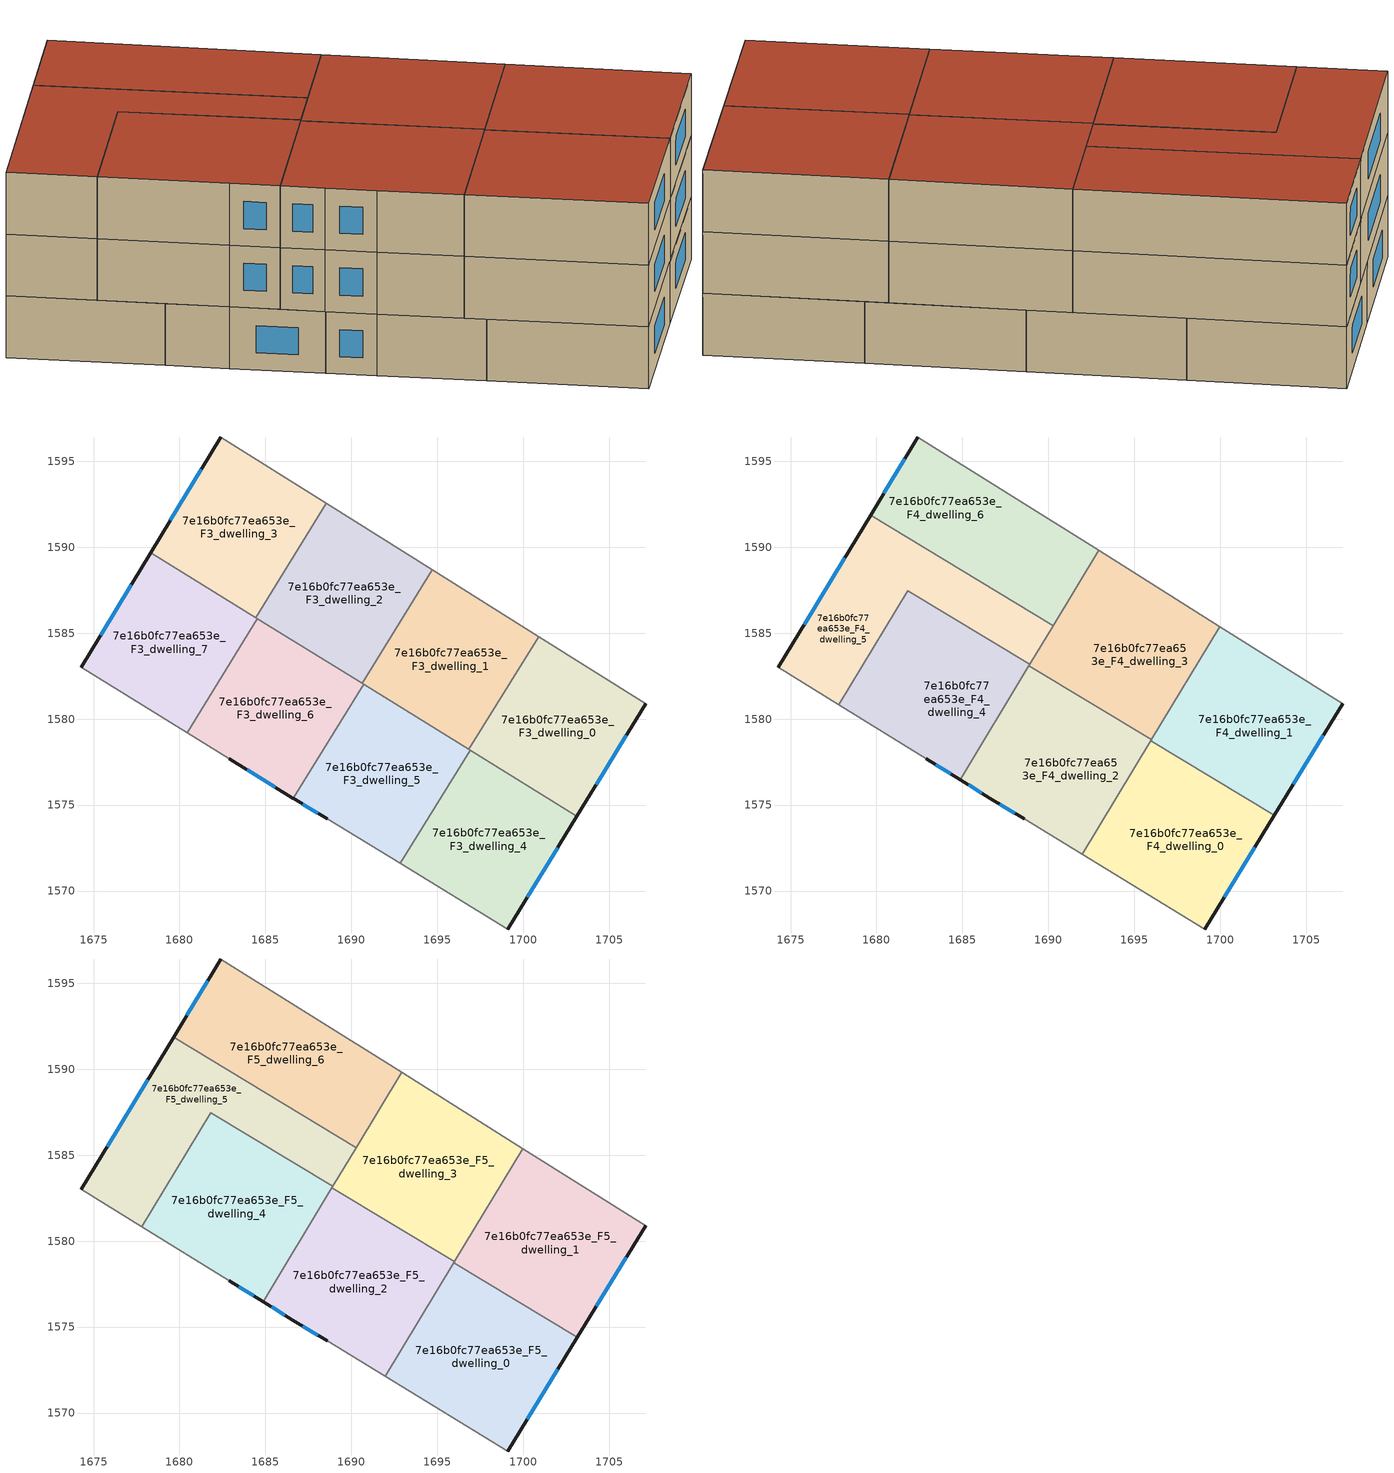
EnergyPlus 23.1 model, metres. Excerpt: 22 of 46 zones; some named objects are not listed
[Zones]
7e16b0fc77ea653e_F3_dwelling_0
 floor to 7e16b0fc77ea653e_F2_dwelling_0 (EU_floor_Construction): 1707.12,1580.9 1703.12,1574.36 1696.84,1578.24 1700.9,1584.8 z9
 wall outside (EU_wall_Construction): 1703.12,1574.36 1707.12,1580.9 z9:12
 wall to 7e16b0fc77ea653e_F3_dwelling_1 (EU_wall_Construction): 1700.9,1584.8 1696.84,1578.24 z9:12
 wall adiabatic (EU_wall_Construction): 1707.12,1580.9 1700.9,1584.8 z9:12
 wall to 7e16b0fc77ea653e_F3_dwelling_4 (EU_wall_Construction): 1696.91,1578.2 1703.12,1574.36 z9:12
 wall to 7e16b0fc77ea653e_F3_dwelling_5 (EU_wall_Construction): 1696.84,1578.24 1696.91,1578.2 z9:12
 window (EU_Window_Construction): 1704.24,1576.19 1706,1579.07 z9.84:11.16
7e16b0fc77ea653e_F3_dwelling_1
 floor to 7e16b0fc77ea653e_F2_dwelling_1 (EU_floor_Construction): 1700.9,1584.8 1696.84,1578.24 1690.62,1582.09 1694.71,1588.69 z9
 wall to 7e16b0fc77ea653e_F3_dwelling_2 (EU_wall_Construction): 1694.71,1588.69 1690.62,1582.09 z9:12
 wall adiabatic (EU_wall_Construction): 1700.9,1584.8 1694.71,1588.69 z9:12
 wall to 7e16b0fc77ea653e_F3_dwelling_5 (EU_wall_Construction): 1690.71,1582.03 1696.84,1578.24 z9:12
 wall to 7e16b0fc77ea653e_F3_dwelling_6 (EU_wall_Construction): 1690.62,1582.09 1690.71,1582.03 z9:12
 ceiling adiabatic (EU_roof_Construction): 1695.99,1578.77 1696,1578.8 1693.72,1580.18 z12
7e16b0fc77ea653e_F3_dwelling_2
 floor to 7e16b0fc77ea653e_F2_dwelling_2 (EU_floor_Construction): 1694.71,1588.69 1690.62,1582.09 1684.44,1585.91 1688.55,1592.56 z9
 wall to 7e16b0fc77ea653e_F3_dwelling_3 (EU_wall_Construction): 1688.55,1592.56 1684.44,1585.91 z9:12
 wall adiabatic (EU_wall_Construction): 1694.71,1588.69 1688.55,1592.56 z9:12
 wall to 7e16b0fc77ea653e_F3_dwelling_6 (EU_wall_Construction): 1684.54,1585.85 1690.62,1582.09 z9:12
 wall to 7e16b0fc77ea653e_F3_dwelling_7 (EU_wall_Construction): 1684.44,1585.91 1684.54,1585.85 z9:12
7e16b0fc77ea653e_F3_dwelling_3
 floor to 7e16b0fc77ea653e_F2_dwelling_3 (EU_floor_Construction): 1688.55,1592.56 1684.44,1585.91 1678.33,1589.68 1682.41,1596.42 z9
 wall outside (EU_wall_Construction): 1682.41,1596.42 1678.33,1589.68 z9:12
 wall adiabatic (EU_wall_Construction): 1688.55,1592.56 1682.41,1596.42 z9:12
 wall to 7e16b0fc77ea653e_F3_dwelling_7 (EU_wall_Construction): 1678.33,1589.68 1684.44,1585.91 z9:12
 window (EU_Window_Construction): 1681.27,1594.53 1679.48,1591.57 z9.84:11.16
7e16b0fc77ea653e_F3_dwelling_4
 floor to 7e16b0fc77ea653e_F2_dwelling_4 (EU_floor_Construction): 1703.12,1574.36 1699.11,1567.79 1692.84,1571.62 1696.91,1578.2 z9
 wall outside (EU_wall_Construction): 1699.11,1567.79 1703.12,1574.36 z9:12
 wall to 7e16b0fc77ea653e_F3_dwelling_5 (EU_wall_Construction): 1696.91,1578.2 1692.84,1571.62 z9:12
 wall adiabatic (EU_wall_Construction): 1692.84,1571.62 1699.11,1567.79 z9:12
 window (EU_Window_Construction): 1700.23,1569.63 1702,1572.52 z9.84:11.16
 ceiling adiabatic (EU_roof_Construction): 1699.11,1567.79 1703.12,1574.36 1699.5,1576.6 1696.89,1578.18 1692.84,1571.62 z12
7e16b0fc77ea653e_F3_dwelling_5
 floor to 7e16b0fc77ea653e_F2_dwelling_5 (EU_floor_Construction): 1696.91,1578.2 1692.84,1571.62 1688.6,1574.2 1686.61,1575.4 1690.71,1582.03 z9
 wall outside (EU_wall_Construction): 1686.61,1575.4 1688.6,1574.2 z9:12
 wall to 7e16b0fc77ea653e_F3_dwelling_6 (EU_wall_Construction): 1690.71,1582.03 1686.61,1575.4 z9:12
 wall adiabatic (EU_wall_Construction): 1688.6,1574.2 1692.84,1571.62 z9:12
 window (EU_Window_Construction): 1687.17,1575.06 1688.04,1574.53 z9.84:11.16
7e16b0fc77ea653e_F3_dwelling_6
 floor to 7e16b0fc77ea653e_F2_dwelling_6 (EU_floor_Construction): 1690.71,1582.03 1686.6,1575.4 1682.9,1577.7 1680.44,1579.22 1684.54,1585.85 z9
 wall outside (EU_wall_Construction): 1682.9,1577.7 1686.6,1575.4 z9:12
 wall adiabatic (EU_wall_Construction): 1680.44,1579.22 1682.9,1577.7 z9:12
 wall to 7e16b0fc77ea653e_F3_dwelling_7 (EU_wall_Construction): 1684.54,1585.85 1680.44,1579.22 z9:12
 window (EU_Window_Construction): 1683.94,1577.06 1685.57,1576.04 z9.84:11.16
7e16b0fc77ea653e_F3_dwelling_7
 floor to 7e16b0fc77ea653e_F2_dwelling_7 (EU_floor_Construction): 1684.54,1585.85 1680.44,1579.22 1674.3,1583.01 1678.33,1589.68 z9
 wall outside (EU_wall_Construction): 1678.33,1589.68 1674.3,1583.01 z9:12
 wall adiabatic (EU_wall_Construction): 1674.3,1583.01 1680.44,1579.22 z9:12
 window (EU_Window_Construction): 1677.2,1587.81 1675.43,1584.88 z9.84:11.16
7e16b0fc77ea653e_F4_dwelling_0
 floor to 7e16b0fc77ea653e_F3_dwelling_0 (EU_floor_Construction): 1703.15,1574.4 1703.12,1574.36 1699.51,1576.59 z12
 floor to 7e16b0fc77ea653e_F3_dwelling_5 (EU_floor_Construction): 1696.89,1578.18 1692.84,1571.62 1691.98,1572.14 1695.97,1578.74 z12
 floor adiabatic (EU_floor_Construction): 1703.12,1574.36 1699.11,1567.79 1692.84,1571.62 1696.89,1578.18 1699.51,1576.59 z12
 wall outside (EU_wall_Construction): 1699.11,1567.79 1703.15,1574.4 z12:15
 wall adiabatic (EU_wall_Construction): 1691.98,1572.14 1699.11,1567.79 z12:15
 wall to 7e16b0fc77ea653e_F4_dwelling_1 (EU_wall_Construction): 1703.15,1574.4 1695.96,1578.74 z12:15
 wall to 7e16b0fc77ea653e_F4_dwelling_2 (EU_wall_Construction): 1695.96,1578.74 1691.98,1572.14 z12:15
 window (EU_Window_Construction): 1700.24,1569.64 1702.02,1572.55 z12.84:14.16
7e16b0fc77ea653e_F4_dwelling_1
 floor to 7e16b0fc77ea653e_F3_dwelling_0 (EU_floor_Construction): 1707.12,1580.9 1703.15,1574.4 1699.51,1576.59 1696.84,1578.24 1700.9,1584.8 z12
 floor to 7e16b0fc77ea653e_F3_dwelling_5 (EU_floor_Construction): 1696.91,1578.2 1696.89,1578.18 1695.97,1578.74 1695.99,1578.77 z12
 floor to 7e16b0fc77ea653e_F3_dwelling_4 (EU_floor_Construction): 1699.5,1576.6 1696.89,1578.18 1696.91,1578.2 z12
 floor to 7e16b0fc77ea653e_F3_dwelling_1 (EU_floor_Construction): 1700.9,1584.8 1696.84,1578.24 1695.99,1578.77 1699.98,1585.38 z12
 wall outside (EU_wall_Construction): 1703.15,1574.4 1707.12,1580.9 z12:15
 wall adiabatic (EU_wall_Construction): 1707.12,1580.9 1699.98,1585.38 z12:15
 wall to 7e16b0fc77ea653e_F4_dwelling_3 (EU_wall_Construction): 1699.98,1585.38 1696,1578.8 z12:15
 wall to 7e16b0fc77ea653e_F4_dwelling_2 (EU_wall_Construction): 1696,1578.8 1695.97,1578.74 z12:15
 window (EU_Window_Construction): 1704.26,1576.22 1706.01,1579.08 z12.84:14.16
7e16b0fc77ea653e_F4_dwelling_2
 floor to 7e16b0fc77ea653e_F3_dwelling_5 (EU_floor_Construction): 1693.68,1580.2 1695.99,1578.77 1691.98,1572.14 1688.6,1574.2 1686.61,1575.4 1690.69,1582 z12
 floor to 7e16b0fc77ea653e_F3_dwelling_6 (EU_floor_Construction): 1690.69,1582 1686.6,1575.4 1684.87,1576.48 1688.87,1583.1 z12
 floor adiabatic (EU_floor_Construction): 1696,1578.8 1695.99,1578.77 1693.72,1580.18 z12
 wall outside (EU_wall_Construction): 1684.87,1576.48 1686.6,1575.4 1688.6,1574.2 z12:15
 wall to 7e16b0fc77ea653e_F4_dwelling_3 (EU_wall_Construction): 1696,1578.8 1688.87,1583.1 z12:15
 wall adiabatic (EU_wall_Construction): 1688.6,1574.2 1691.98,1572.14 z12:15
 wall to 7e16b0fc77ea653e_F4_dwelling_4 (EU_wall_Construction): 1688.87,1583.1 1684.87,1576.48 z12:15
 window (EU_Window_Construction): 1687.16,1575.06 1688.04,1574.53 / 1685.36,1576.17 1686.12,1575.7 z12.84:14.16
7e16b0fc77ea653e_F4_dwelling_3
 floor to 7e16b0fc77ea653e_F3_dwelling_1 (EU_floor_Construction): 1699.98,1585.38 1696,1578.8 1693.72,1580.18 1690.62,1582.09 1694.71,1588.69 z12
 floor to 7e16b0fc77ea653e_F3_dwelling_2 (EU_floor_Construction): 1694.71,1588.69 1690.62,1582.09 1688.9,1583.15 1692.92,1589.81 z12
 floor to 7e16b0fc77ea653e_F3_dwelling_5 (EU_floor_Construction): 1693.68,1580.2 1690.69,1582 1690.71,1582.03 z12
 floor to 7e16b0fc77ea653e_F3_dwelling_6 (EU_floor_Construction): 1690.71,1582.03 1690.69,1582 1688.87,1583.1 1688.9,1583.15 z12
 wall adiabatic (EU_wall_Construction): 1699.98,1585.38 1692.92,1589.81 z12:15
 wall to 7e16b0fc77ea653e_F4_dwelling_6 (EU_wall_Construction): 1692.92,1589.81 1690.29,1585.45 z12:15
 wall to 7e16b0fc77ea653e_F4_dwelling_5 (EU_wall_Construction): 1690.29,1585.45 1688.93,1583.2 z12:15
 wall to 7e16b0fc77ea653e_F4_dwelling_4 (EU_wall_Construction): 1688.93,1583.2 1688.87,1583.1 z12:15
7e16b0fc77ea653e_F4_dwelling_4
 floor to 7e16b0fc77ea653e_F3_dwelling_6 (EU_floor_Construction): 1688.9,1583.15 1684.87,1576.48 1682.9,1577.7 1680.44,1579.22 1684.54,1585.85 1684.91,1585.62 z12
 floor to 7e16b0fc77ea653e_F3_dwelling_2 (EU_floor_Construction): 1688.93,1583.2 1688.9,1583.15 1684.93,1585.61 z12
 floor to 7e16b0fc77ea653e_F3_dwelling_7 (EU_floor_Construction): 1684.54,1585.85 1680.44,1579.22 1677.82,1580.84 1681.83,1587.48 z12
 wall outside (EU_wall_Construction): 1682.9,1577.7 1684.87,1576.48 z12:15
 wall adiabatic (EU_wall_Construction): 1677.82,1580.83 1682.9,1577.7 z12:15
 wall to 7e16b0fc77ea653e_F4_dwelling_5 (EU_wall_Construction): 1688.93,1583.2 1681.83,1587.48 1677.82,1580.83 z12:15
 window (EU_Window_Construction): 1683.45,1577.36 1684.32,1576.82 z12.84:14.16
7e16b0fc77ea653e_F4_dwelling_5
 floor outside (EU_floor_Construction): 1684.54,1585.85 1678.33,1589.68 1684.93,1585.61 z12
 floor to 7e16b0fc77ea653e_F3_dwelling_3 (EU_floor_Construction): 1685.82,1588.14 1684.44,1585.91 1678.33,1589.68 1679.65,1591.87 z12
 floor to 7e16b0fc77ea653e_F3_dwelling_7 (EU_floor_Construction): 1681.83,1587.48 1677.82,1580.84 1674.3,1583.01 1678.33,1589.68 1684.54,1585.85 z12
 floor to 7e16b0fc77ea653e_F3_dwelling_2 (EU_floor_Construction): 1690.29,1585.45 1688.93,1583.2 1684.93,1585.61 1684.44,1585.91 1685.82,1588.14 z12
 wall outside (EU_wall_Construction): 1679.65,1591.87 1674.3,1583.01 z12:15
 wall adiabatic (EU_wall_Construction): 1674.3,1583.01 1677.82,1580.83 z12:15
 wall to 7e16b0fc77ea653e_F4_dwelling_6 (EU_wall_Construction): 1690.29,1585.45 1679.65,1591.87 z12:15
 window (EU_Window_Construction): 1678.15,1589.38 1675.8,1585.49 z12.84:14.16
7e16b0fc77ea653e_F4_dwelling_6
 floor to 7e16b0fc77ea653e_F3_dwelling_2 (EU_floor_Construction): 1692.92,1589.81 1690.29,1585.45 1685.82,1588.14 1688.55,1592.56 z12
 floor to 7e16b0fc77ea653e_F3_dwelling_3 (EU_floor_Construction): 1688.55,1592.56 1685.82,1588.14 1679.65,1591.87 1682.41,1596.42 z12
 wall outside (EU_wall_Construction): 1682.41,1596.42 1679.65,1591.87 z12:15
 wall adiabatic (EU_wall_Construction): 1692.92,1589.81 1682.41,1596.42 z12:15
 window (EU_Window_Construction): 1681.63,1595.14 1680.43,1593.14 z12.84:14.16
7e16b0fc77ea653e_F5_dwelling_0
 floor to 7e16b0fc77ea653e_F4_dwelling_0 (EU_floor_Construction): 1703.15,1574.4 1699.11,1567.79 1691.98,1572.14 1695.96,1578.74 z15
 wall outside (EU_wall_Construction): 1699.11,1567.79 1703.15,1574.4 z15:18
 wall adiabatic (EU_wall_Construction): 1691.98,1572.14 1699.11,1567.79 z15:18
 wall to 7e16b0fc77ea653e_F5_dwelling_1 (EU_wall_Construction): 1703.15,1574.4 1695.96,1578.74 z15:18
 wall to 7e16b0fc77ea653e_F5_dwelling_2 (EU_wall_Construction): 1695.96,1578.74 1691.98,1572.14 z15:18
 window (EU_Window_Construction): 1700.24,1569.64 1702.02,1572.55 z15.84:17.16
 roof outside (EU_roof_Construction): 1699.11,1567.79 1703.15,1574.4 1695.96,1578.74 1691.98,1572.14 z18
7e16b0fc77ea653e_F5_dwelling_1
 floor to 7e16b0fc77ea653e_F4_dwelling_1 (EU_floor_Construction): 1707.12,1580.9 1703.15,1574.4 1695.96,1578.74 1699.98,1585.38 z15
 wall outside (EU_wall_Construction): 1703.15,1574.4 1707.12,1580.9 z15:18
 wall adiabatic (EU_wall_Construction): 1707.12,1580.9 1699.98,1585.38 z15:18
 wall to 7e16b0fc77ea653e_F5_dwelling_3 (EU_wall_Construction): 1699.98,1585.38 1696,1578.8 z15:18
 wall to 7e16b0fc77ea653e_F5_dwelling_2 (EU_wall_Construction): 1696,1578.8 1695.97,1578.74 z15:18
 window (EU_Window_Construction): 1704.26,1576.22 1706.01,1579.08 z15.84:17.16
 roof outside (EU_roof_Construction): 1703.15,1574.4 1707.12,1580.9 1699.98,1585.38 1695.96,1578.74 z18
7e16b0fc77ea653e_F5_dwelling_2
 floor to 7e16b0fc77ea653e_F4_dwelling_2 (EU_floor_Construction): 1696,1578.8 1691.98,1572.14 1688.6,1574.2 1686.6,1575.4 1684.87,1576.48 1688.87,1583.1 z15
 wall outside (EU_wall_Construction): 1684.87,1576.48 1686.6,1575.4 1688.6,1574.2 z15:18
 wall to 7e16b0fc77ea653e_F5_dwelling_3 (EU_wall_Construction): 1696,1578.8 1688.87,1583.1 z15:18
 wall adiabatic (EU_wall_Construction): 1688.6,1574.2 1691.98,1572.14 z15:18
 wall to 7e16b0fc77ea653e_F5_dwelling_4 (EU_wall_Construction): 1688.87,1583.1 1684.87,1576.48 z15:18
 window (EU_Window_Construction): 1687.16,1575.06 1688.04,1574.53 / 1685.36,1576.17 1686.12,1575.7 z15.84:17.16
 roof outside (EU_roof_Construction): 1691.98,1572.14 1696,1578.8 1688.87,1583.1 1684.87,1576.48 1686.6,1575.4 1688.6,1574.2 z18
7e16b0fc77ea653e_F5_dwelling_3
 floor to 7e16b0fc77ea653e_F4_dwelling_3 (EU_floor_Construction): 1699.98,1585.38 1696,1578.8 1688.87,1583.1 1692.92,1589.81 z15
 wall adiabatic (EU_wall_Construction): 1699.98,1585.38 1692.92,1589.81 z15:18
 wall to 7e16b0fc77ea653e_F5_dwelling_6 (EU_wall_Construction): 1692.92,1589.81 1690.29,1585.45 z15:18
 wall to 7e16b0fc77ea653e_F5_dwelling_5 (EU_wall_Construction): 1690.29,1585.45 1688.93,1583.2 z15:18
 wall to 7e16b0fc77ea653e_F5_dwelling_4 (EU_wall_Construction): 1688.93,1583.2 1688.87,1583.1 z15:18
 roof outside (EU_roof_Construction): 1696,1578.8 1699.98,1585.38 1692.92,1589.81 1688.87,1583.1 z18
7e16b0fc77ea653e_F5_dwelling_4
 floor to 7e16b0fc77ea653e_F4_dwelling_4 (EU_floor_Construction): 1688.93,1583.2 1684.87,1576.48 1682.9,1577.7 1677.82,1580.83 1681.83,1587.48 z15
 wall outside (EU_wall_Construction): 1682.9,1577.7 1684.87,1576.48 z15:18
 wall adiabatic (EU_wall_Construction): 1677.82,1580.83 1682.9,1577.7 z15:18
 wall to 7e16b0fc77ea653e_F5_dwelling_5 (EU_wall_Construction): 1688.93,1583.2 1681.83,1587.48 1677.82,1580.83 z15:18
 window (EU_Window_Construction): 1683.45,1577.36 1684.32,1576.82 z15.84:17.16
 roof outside (EU_roof_Construction): 1684.87,1576.48 1688.93,1583.2 1681.83,1587.48 1677.82,1580.83 1682.9,1577.7 z18
7e16b0fc77ea653e_F5_dwelling_5
 floor to 7e16b0fc77ea653e_F4_dwelling_5 (EU_floor_Construction): 1690.29,1585.45 1688.93,1583.2 1681.83,1587.48 1677.82,1580.83 1674.3,1583.01 1679.65,1591.87 z15
 wall outside (EU_wall_Construction): 1679.65,1591.87 1674.3,1583.01 z15:18
 wall adiabatic (EU_wall_Construction): 1674.3,1583.01 1677.82,1580.83 z15:18
 wall to 7e16b0fc77ea653e_F5_dwelling_6 (EU_wall_Construction): 1690.29,1585.45 1679.65,1591.87 z15:18
 window (EU_Window_Construction): 1678.15,1589.38 1675.8,1585.49 z15.84:17.16
 roof outside (EU_roof_Construction): 1688.93,1583.2 1690.29,1585.45 1679.65,1591.87 1674.3,1583.01 1677.82,1580.83 1681.83,1587.48 z18
7e16b0fc77ea653e_F5_dwelling_6
 floor to 7e16b0fc77ea653e_F4_dwelling_6 (EU_floor_Construction): 1692.92,1589.81 1690.29,1585.45 1679.65,1591.87 1682.41,1596.42 z15
 wall outside (EU_wall_Construction): 1682.41,1596.42 1679.65,1591.87 z15:18
 wall adiabatic (EU_wall_Construction): 1692.92,1589.81 1682.41,1596.42 z15:18
 window (EU_Window_Construction): 1681.63,1595.14 1680.43,1593.14 z15.84:17.16
 roof outside (EU_roof_Construction): 1690.29,1585.45 1692.92,1589.81 1682.41,1596.42 1679.65,1591.87 z18
[Building]
EU S2 Campaign: North Axis=0; Terrain=City; Solar Distribution=FullExterior
[Site:Location]
Lyon-Bron: Latitude=45.75; Longitude=5; Time Zone=1; Elevation=198
[SizingPeriod:WeatherFileDays]
AnnualSizingPeriod: Begin Month=1; Begin Day of Month=1; End Month=12; End Day of Month=31; Day of Week for Start Day=Monday; Use Weather File Daylight Saving Period=No; Use Weather File Rain and Snow Indicators=No
[MATERIAL]
EU_InternalMass_Material: Roughness=MediumRough; Thickness=0.1; Conductivity=1; Density=1800; Specific Heat=900; Thermal Absorptance=0.9; Solar Absorptance=0.7; Visible Absorptance=0.7
[MATERIAL:NOMASS] Roughness=MediumRough; Thermal Absorptance=0.9; Solar Absorptance=0.7; Visible Absorptance=0.7
Name | Thermal Resistance
EU_wall_NoMass | 0.776494
EU_roof_NoMass | 0.486893
EU_floor_NoMass | 0.421597
[WINDOWMATERIAL:SIMPLEGLAZINGSYSTEM]
EU_Window_SimpleGlazing: UFactor=4.24961; Solar Heat Gain Coefficient=0.83; Visible Transmittance=0.83
[CONSTRUCTION]
EU_wall_Construction: EU_wall_NoMass
EU_roof_Construction: EU_roof_NoMass
EU_floor_Construction: EU_floor_NoMass
EU_Window_Construction: EU_Window_SimpleGlazing
EU_InternalMass_Construction: EU_InternalMass_Material
[ZONE] Type=1; Multiplier=1; Ceiling Height=autocalculate; Floor Area=autocalculate; Part of Total Floor Area=Yes
Name | Volume
7e16b0fc77ea653e_F3_dwelling_0 | 169.764
7e16b0fc77ea653e_F4_dwelling_0; 7e16b0fc77ea653e_F5_dwelling_0 | 194.016
7e16b0fc77ea653e_F3_dwelling_1 | 169.765
7e16b0fc77ea653e_F4_dwelling_1; 7e16b0fc77ea653e_F5_dwelling_1 | 194.019
7e16b0fc77ea653e_F3_dwelling_2 | 169.767
7e16b0fc77ea653e_F4_dwelling_2; 7e16b0fc77ea653e_F5_dwelling_2 | 194.032
7e16b0fc77ea653e_F3_dwelling_3 | 169.786
7e16b0fc77ea653e_F4_dwelling_3; 7e16b0fc77ea653e_F5_dwelling_3 | 194.024
7e16b0fc77ea653e_F3_dwelling_4 | 169.756
7e16b0fc77ea653e_F4_dwelling_4; 7e16b0fc77ea653e_F5_dwelling_4 | 194.041
7e16b0fc77ea653e_F3_dwelling_5 | 169.797
7e16b0fc77ea653e_F4_dwelling_5; 7e16b0fc77ea653e_F5_dwelling_5 | 194.036
7e16b0fc77ea653e_F3_dwelling_6 | 169.688
7e16b0fc77ea653e_F4_dwelling_6; 7e16b0fc77ea653e_F5_dwelling_6 | 194.026
7e16b0fc77ea653e_F3_dwelling_7 | 169.778
[INTERNALMASS] Construction=EU_InternalMass_Construction
Name | Zone or ZoneList | Surface Area
7e16b0fc77ea653e_F3_dwelling_0_EU_InternalMass | 7e16b0fc77ea653e_F3_dwelling_0 | 56.588
7e16b0fc77ea653e_F3_dwelling_1_EU_InternalMass | 7e16b0fc77ea653e_F3_dwelling_1 | 56.5885
7e16b0fc77ea653e_F3_dwelling_2_EU_InternalMass | 7e16b0fc77ea653e_F3_dwelling_2 | 56.5894
7e16b0fc77ea653e_F3_dwelling_3_EU_InternalMass | 7e16b0fc77ea653e_F3_dwelling_3 | 56.5954
7e16b0fc77ea653e_F3_dwelling_4_EU_InternalMass | 7e16b0fc77ea653e_F3_dwelling_4 | 56.5853
7e16b0fc77ea653e_F3_dwelling_5_EU_InternalMass | 7e16b0fc77ea653e_F3_dwelling_5 | 56.5991
7e16b0fc77ea653e_F3_dwelling_6_EU_InternalMass | 7e16b0fc77ea653e_F3_dwelling_6 | 56.5854
7e16b0fc77ea653e_F3_dwelling_7_EU_InternalMass | 7e16b0fc77ea653e_F3_dwelling_7 | 56.5925
7e16b0fc77ea653e_F4_dwelling_0_EU_InternalMass | 7e16b0fc77ea653e_F4_dwelling_0 | 64.6724
7e16b0fc77ea653e_F4_dwelling_1_EU_InternalMass | 7e16b0fc77ea653e_F4_dwelling_1 | 64.6749
7e16b0fc77ea653e_F4_dwelling_2_EU_InternalMass | 7e16b0fc77ea653e_F4_dwelling_2 | 64.6778
7e16b0fc77ea653e_F4_dwelling_3_EU_InternalMass | 7e16b0fc77ea653e_F4_dwelling_3 | 64.6759
7e16b0fc77ea653e_F4_dwelling_4_EU_InternalMass | 7e16b0fc77ea653e_F4_dwelling_4 | 64.6788
7e16b0fc77ea653e_F4_dwelling_5_EU_InternalMass | 7e16b0fc77ea653e_F4_dwelling_5 | 64.6791
7e16b0fc77ea653e_F4_dwelling_6_EU_InternalMass | 7e16b0fc77ea653e_F4_dwelling_6 | 64.6758
7e16b0fc77ea653e_F5_dwelling_0_EU_InternalMass | 7e16b0fc77ea653e_F5_dwelling_0 | 64.6724
7e16b0fc77ea653e_F5_dwelling_1_EU_InternalMass | 7e16b0fc77ea653e_F5_dwelling_1 | 64.6749
7e16b0fc77ea653e_F5_dwelling_2_EU_InternalMass | 7e16b0fc77ea653e_F5_dwelling_2 | 64.6778
7e16b0fc77ea653e_F5_dwelling_3_EU_InternalMass | 7e16b0fc77ea653e_F5_dwelling_3 | 64.6759
7e16b0fc77ea653e_F5_dwelling_4_EU_InternalMass | 7e16b0fc77ea653e_F5_dwelling_4 | 64.6788
7e16b0fc77ea653e_F5_dwelling_5_EU_InternalMass | 7e16b0fc77ea653e_F5_dwelling_5 | 64.6791
7e16b0fc77ea653e_F5_dwelling_6_EU_InternalMass | 7e16b0fc77ea653e_F5_dwelling_6 | 64.6758
[OTHEREQUIPMENT] Fuel Type=Electricity; Design Level Calculation Method=Watts/Area; Power per Zone Floor Area=1; Fraction Latent=0; Fraction Radiant=0; Fraction Lost=0; Carbon Dioxide Generation Rate=0; EndUse Subcategory=EU_Step8_InternalGains
Name | Zone or ZoneList or Space or SpaceList | Schedule
EU_Step8_InternalGain_7e16b0fc77ea653e_F3_dwelling_0_f000 | 7e16b0fc77ea653e_F3_dwelling_0 | EU_Step8_GainSchedule_7e16b0fc77ea653e_F3_dwelling_0_f000
EU_Step8_InternalGain_7e16b0fc77ea653e_F3_dwelling_1_f000 | 7e16b0fc77ea653e_F3_dwelling_1 | EU_Step8_GainSchedule_7e16b0fc77ea653e_F3_dwelling_1_f000
EU_Step8_InternalGain_7e16b0fc77ea653e_F3_dwelling_2_f000 | 7e16b0fc77ea653e_F3_dwelling_2 | EU_Step8_GainSchedule_7e16b0fc77ea653e_F3_dwelling_2_f000
EU_Step8_InternalGain_7e16b0fc77ea653e_F3_dwelling_3_f000 | 7e16b0fc77ea653e_F3_dwelling_3 | EU_Step8_GainSchedule_7e16b0fc77ea653e_F3_dwelling_3_f000
EU_Step8_InternalGain_7e16b0fc77ea653e_F3_dwelling_4_f000 | 7e16b0fc77ea653e_F3_dwelling_4 | EU_Step8_GainSchedule_7e16b0fc77ea653e_F3_dwelling_4_f000
EU_Step8_InternalGain_7e16b0fc77ea653e_F3_dwelling_5_f000 | 7e16b0fc77ea653e_F3_dwelling_5 | EU_Step8_GainSchedule_7e16b0fc77ea653e_F3_dwelling_5_f000
EU_Step8_InternalGain_7e16b0fc77ea653e_F3_dwelling_6_f000 | 7e16b0fc77ea653e_F3_dwelling_6 | EU_Step8_GainSchedule_7e16b0fc77ea653e_F3_dwelling_6_f000
EU_Step8_InternalGain_7e16b0fc77ea653e_F3_dwelling_7_f000 | 7e16b0fc77ea653e_F3_dwelling_7 | EU_Step8_GainSchedule_7e16b0fc77ea653e_F3_dwelling_7_f000
EU_Step8_InternalGain_7e16b0fc77ea653e_F4_dwelling_0_f000 | 7e16b0fc77ea653e_F4_dwelling_0 | EU_Step8_GainSchedule_7e16b0fc77ea653e_F4_dwelling_0_f000
EU_Step8_InternalGain_7e16b0fc77ea653e_F4_dwelling_1_f000 | 7e16b0fc77ea653e_F4_dwelling_1 | EU_Step8_GainSchedule_7e16b0fc77ea653e_F4_dwelling_1_f000
EU_Step8_InternalGain_7e16b0fc77ea653e_F4_dwelling_2_f000 | 7e16b0fc77ea653e_F4_dwelling_2 | EU_Step8_GainSchedule_7e16b0fc77ea653e_F4_dwelling_2_f000
EU_Step8_InternalGain_7e16b0fc77ea653e_F4_dwelling_3_f000 | 7e16b0fc77ea653e_F4_dwelling_3 | EU_Step8_GainSchedule_7e16b0fc77ea653e_F4_dwelling_3_f000
EU_Step8_InternalGain_7e16b0fc77ea653e_F4_dwelling_4_f000 | 7e16b0fc77ea653e_F4_dwelling_4 | EU_Step8_GainSchedule_7e16b0fc77ea653e_F4_dwelling_4_f000
EU_Step8_InternalGain_7e16b0fc77ea653e_F4_dwelling_5_f000 | 7e16b0fc77ea653e_F4_dwelling_5 | EU_Step8_GainSchedule_7e16b0fc77ea653e_F4_dwelling_5_f000
EU_Step8_InternalGain_7e16b0fc77ea653e_F4_dwelling_6_f000 | 7e16b0fc77ea653e_F4_dwelling_6 | EU_Step8_GainSchedule_7e16b0fc77ea653e_F4_dwelling_6_f000
EU_Step8_InternalGain_7e16b0fc77ea653e_F5_dwelling_0_f000 | 7e16b0fc77ea653e_F5_dwelling_0 | EU_Step8_GainSchedule_7e16b0fc77ea653e_F5_dwelling_0_f000
EU_Step8_InternalGain_7e16b0fc77ea653e_F5_dwelling_1_f000 | 7e16b0fc77ea653e_F5_dwelling_1 | EU_Step8_GainSchedule_7e16b0fc77ea653e_F5_dwelling_1_f000
EU_Step8_InternalGain_7e16b0fc77ea653e_F5_dwelling_2_f000 | 7e16b0fc77ea653e_F5_dwelling_2 | EU_Step8_GainSchedule_7e16b0fc77ea653e_F5_dwelling_2_f000
EU_Step8_InternalGain_7e16b0fc77ea653e_F5_dwelling_3_f000 | 7e16b0fc77ea653e_F5_dwelling_3 | EU_Step8_GainSchedule_7e16b0fc77ea653e_F5_dwelling_3_f000
EU_Step8_InternalGain_7e16b0fc77ea653e_F5_dwelling_4_f000 | 7e16b0fc77ea653e_F5_dwelling_4 | EU_Step8_GainSchedule_7e16b0fc77ea653e_F5_dwelling_4_f000
EU_Step8_InternalGain_7e16b0fc77ea653e_F5_dwelling_5_f000 | 7e16b0fc77ea653e_F5_dwelling_5 | EU_Step8_GainSchedule_7e16b0fc77ea653e_F5_dwelling_5_f000
EU_Step8_InternalGain_7e16b0fc77ea653e_F5_dwelling_6_f000 | 7e16b0fc77ea653e_F5_dwelling_6 | EU_Step8_GainSchedule_7e16b0fc77ea653e_F5_dwelling_6_f000
[ZONEVENTILATION:DESIGNFLOWRATE] Schedule=EU_AlwaysOn; Design Flow Rate Calculation Method=AirChanges/Hour; Air Changes per Hour=0.693814; Ventilation Type=Natural; Fan Pressure Rise=0; Fan Total Efficiency=1; Constant Term Coefficient=1; Temperature Term Coefficient=0; Velocity Term Coefficient=0; Velocity Squared Term Coefficient=0; Minimum Indoor Temperature=-100; Maximum Indoor Temperature=100; Delta Temperature=-100; Minimum Outdoor Temperature=-100; Maximum Outdoor Temperature=100; Maximum Wind Speed=40
Name | Zone or ZoneList or Space or SpaceList
EU_ConstantAir_7e16b0fc77ea653e_F3_dwelling_0 | 7e16b0fc77ea653e_F3_dwelling_0
EU_ConstantAir_7e16b0fc77ea653e_F3_dwelling_1 | 7e16b0fc77ea653e_F3_dwelling_1
EU_ConstantAir_7e16b0fc77ea653e_F3_dwelling_2 | 7e16b0fc77ea653e_F3_dwelling_2
EU_ConstantAir_7e16b0fc77ea653e_F3_dwelling_3 | 7e16b0fc77ea653e_F3_dwelling_3
EU_ConstantAir_7e16b0fc77ea653e_F3_dwelling_4 | 7e16b0fc77ea653e_F3_dwelling_4
EU_ConstantAir_7e16b0fc77ea653e_F3_dwelling_5 | 7e16b0fc77ea653e_F3_dwelling_5
EU_ConstantAir_7e16b0fc77ea653e_F3_dwelling_6 | 7e16b0fc77ea653e_F3_dwelling_6
EU_ConstantAir_7e16b0fc77ea653e_F3_dwelling_7 | 7e16b0fc77ea653e_F3_dwelling_7
EU_ConstantAir_7e16b0fc77ea653e_F4_dwelling_0 | 7e16b0fc77ea653e_F4_dwelling_0
EU_ConstantAir_7e16b0fc77ea653e_F4_dwelling_1 | 7e16b0fc77ea653e_F4_dwelling_1
EU_ConstantAir_7e16b0fc77ea653e_F4_dwelling_2 | 7e16b0fc77ea653e_F4_dwelling_2
EU_ConstantAir_7e16b0fc77ea653e_F4_dwelling_3 | 7e16b0fc77ea653e_F4_dwelling_3
EU_ConstantAir_7e16b0fc77ea653e_F4_dwelling_4 | 7e16b0fc77ea653e_F4_dwelling_4
EU_ConstantAir_7e16b0fc77ea653e_F4_dwelling_5 | 7e16b0fc77ea653e_F4_dwelling_5
EU_ConstantAir_7e16b0fc77ea653e_F4_dwelling_6 | 7e16b0fc77ea653e_F4_dwelling_6
EU_ConstantAir_7e16b0fc77ea653e_F5_dwelling_0 | 7e16b0fc77ea653e_F5_dwelling_0
EU_ConstantAir_7e16b0fc77ea653e_F5_dwelling_1 | 7e16b0fc77ea653e_F5_dwelling_1
EU_ConstantAir_7e16b0fc77ea653e_F5_dwelling_2 | 7e16b0fc77ea653e_F5_dwelling_2
EU_ConstantAir_7e16b0fc77ea653e_F5_dwelling_3 | 7e16b0fc77ea653e_F5_dwelling_3
EU_ConstantAir_7e16b0fc77ea653e_F5_dwelling_4 | 7e16b0fc77ea653e_F5_dwelling_4
EU_ConstantAir_7e16b0fc77ea653e_F5_dwelling_5 | 7e16b0fc77ea653e_F5_dwelling_5
EU_ConstantAir_7e16b0fc77ea653e_F5_dwelling_6 | 7e16b0fc77ea653e_F5_dwelling_6
[HVACTEMPLATE:ZONE:IDEALLOADSAIRSYSTEM] System Availability Schedule=EU_AlwaysOn; Maximum Heating Supply Air Temperature=50; Minimum Cooling Supply Air Temperature=13; Maximum Heating Supply Air Humidity Ratio=0.0156; Minimum Cooling Supply Air Humidity Ratio=0.0077; Heating Limit=NoLimit; Cooling Limit=NoLimit; Heating Availability Schedule=EU_AlwaysOn; Cooling Availability Schedule=EU_CoolingOff; Dehumidification Control Type=ConstantSensibleHeatRatio; Cooling Sensible Heat Ratio=0.7; Dehumidification Setpoint=60; Humidification Control Type=None; Humidification Setpoint=30; Outdoor Air Method=None; Outdoor Air Flow Rate per Person=0.00944; Outdoor Air Flow Rate per Zone Floor Area=0; Outdoor Air Flow Rate per Zone=0; Demand Controlled Ventilation Type=None; Outdoor Air Economizer Type=NoEconomizer; Heat Recovery Type=None; Sensible Heat Recovery Effectiveness=0.7; Latent Heat Recovery Effectiveness=0.65
Name | Template Thermostat
7e16b0fc77ea653e_F3_dwelling_0 | EU_HeatOnly_7e16b0fc77ea653e_F3_dwelling_0
7e16b0fc77ea653e_F3_dwelling_1 | EU_HeatOnly_7e16b0fc77ea653e_F3_dwelling_1
7e16b0fc77ea653e_F3_dwelling_2 | EU_HeatOnly_7e16b0fc77ea653e_F3_dwelling_2
7e16b0fc77ea653e_F3_dwelling_3 | EU_HeatOnly_7e16b0fc77ea653e_F3_dwelling_3
7e16b0fc77ea653e_F3_dwelling_4 | EU_HeatOnly_7e16b0fc77ea653e_F3_dwelling_4
7e16b0fc77ea653e_F3_dwelling_5 | EU_HeatOnly_7e16b0fc77ea653e_F3_dwelling_5
7e16b0fc77ea653e_F3_dwelling_6 | EU_HeatOnly_7e16b0fc77ea653e_F3_dwelling_6
7e16b0fc77ea653e_F3_dwelling_7 | EU_HeatOnly_7e16b0fc77ea653e_F3_dwelling_7
7e16b0fc77ea653e_F4_dwelling_0 | EU_HeatOnly_7e16b0fc77ea653e_F4_dwelling_0
7e16b0fc77ea653e_F4_dwelling_1 | EU_HeatOnly_7e16b0fc77ea653e_F4_dwelling_1
7e16b0fc77ea653e_F4_dwelling_2 | EU_HeatOnly_7e16b0fc77ea653e_F4_dwelling_2
7e16b0fc77ea653e_F4_dwelling_3 | EU_HeatOnly_7e16b0fc77ea653e_F4_dwelling_3
7e16b0fc77ea653e_F4_dwelling_4 | EU_HeatOnly_7e16b0fc77ea653e_F4_dwelling_4
7e16b0fc77ea653e_F4_dwelling_5 | EU_HeatOnly_7e16b0fc77ea653e_F4_dwelling_5
7e16b0fc77ea653e_F4_dwelling_6 | EU_HeatOnly_7e16b0fc77ea653e_F4_dwelling_6
7e16b0fc77ea653e_F5_dwelling_0 | EU_HeatOnly_7e16b0fc77ea653e_F5_dwelling_0
7e16b0fc77ea653e_F5_dwelling_1 | EU_HeatOnly_7e16b0fc77ea653e_F5_dwelling_1
7e16b0fc77ea653e_F5_dwelling_2 | EU_HeatOnly_7e16b0fc77ea653e_F5_dwelling_2
7e16b0fc77ea653e_F5_dwelling_3 | EU_HeatOnly_7e16b0fc77ea653e_F5_dwelling_3
7e16b0fc77ea653e_F5_dwelling_4 | EU_HeatOnly_7e16b0fc77ea653e_F5_dwelling_4
7e16b0fc77ea653e_F5_dwelling_5 | EU_HeatOnly_7e16b0fc77ea653e_F5_dwelling_5
7e16b0fc77ea653e_F5_dwelling_6 | EU_HeatOnly_7e16b0fc77ea653e_F5_dwelling_6
[SIZING:ZONE] Zone Cooling Design Supply Air Temperature Input Method=SupplyAirTemperature; Zone Cooling Design Supply Air Temperature=13; Zone Heating Design Supply Air Temperature Input Method=SupplyAirTemperature; Zone Heating Design Supply Air Temperature=50; Zone Cooling Design Supply Air Humidity Ratio=0.008; Zone Heating Design Supply Air Humidity Ratio=0.008; Cooling Design Air Flow Method=DesignDay; Cooling Design Air Flow Rate=0; Cooling Minimum Air Flow per Zone Floor Area=0.000762; Cooling Minimum Air Flow=0; Cooling Minimum Air Flow Fraction=0.2; Heating Design Air Flow Method=DesignDay; Heating Design Air Flow Rate=0; Heating Maximum Air Flow per Zone Floor Area=0.002032; Heating Maximum Air Flow=0.141576; Heating Maximum Air Flow Fraction=0.3; Account for Dedicated Outdoor Air System=No; Dedicated Outdoor Air System Control Strategy=NeutralSupplyAir; Dedicated Outdoor Air Low Setpoint Temperature for Design=autosize; Dedicated Outdoor Air High Setpoint Temperature for Design=autosize; Zone Load Sizing Method=Sensible Load Only No Latent Load; Zone Latent Cooling Design Supply Air Humidity Ratio Input Method=HumidityRatioDifference; Zone Cooling Design Supply Air Humidity Ratio Difference=0.005; Zone Latent Heating Design Supply Air Humidity Ratio Input Method=HumidityRatioDifference; Zone Humidification Design Supply Air Humidity Ratio Difference=0.005
7e16b0fc77ea653e_F3_dwelling_0; 7e16b0fc77ea653e_F3_dwelling_1; 7e16b0fc77ea653e_F3_dwelling_2; 7e16b0fc77ea653e_F3_dwelling_3; 7e16b0fc77ea653e_F3_dwelling_4; 7e16b0fc77ea653e_F3_dwelling_5; 7e16b0fc77ea653e_F3_dwelling_6; 7e16b0fc77ea653e_F3_dwelling_7; 7e16b0fc77ea653e_F4_dwelling_0; 7e16b0fc77ea653e_F4_dwelling_1; 7e16b0fc77ea653e_F4_dwelling_2; 7e16b0fc77ea653e_F4_dwelling_3; 7e16b0fc77ea653e_F4_dwelling_4; 7e16b0fc77ea653e_F4_dwelling_5; 7e16b0fc77ea653e_F4_dwelling_6; 7e16b0fc77ea653e_F5_dwelling_0; 7e16b0fc77ea653e_F5_dwelling_1; 7e16b0fc77ea653e_F5_dwelling_2; 7e16b0fc77ea653e_F5_dwelling_3; 7e16b0fc77ea653e_F5_dwelling_4; 7e16b0fc77ea653e_F5_dwelling_5; 7e16b0fc77ea653e_F5_dwelling_6
[SCHEDULE:CONSTANT]
Name | Hourly Value
EU_AlwaysOn | 1
EU_CoolingOff | 0
[SCHEDULE:FILE] Column Number=1; Rows to Skip at Top=0; Number of Hours of Data=8760; Column Separator=Comma; Interpolate to Timestep=No; Minutes per Item=60; Adjust Schedule for Daylight Savings=Yes
Name | File
EU_Step8_GainSchedule_7e16b0fc77ea653e_F3_dwelling_0_f000 | ../../schedules/7e16b0fc77ea653e/7e16b0fc77ea653e_F3_dwelling_0_f000_gain.csv
EU_Step8_GainSchedule_7e16b0fc77ea653e_F3_dwelling_1_f000 | ../../schedules/7e16b0fc77ea653e/7e16b0fc77ea653e_F3_dwelling_1_f000_gain.csv
EU_Step8_GainSchedule_7e16b0fc77ea653e_F3_dwelling_2_f000 | ../../schedules/7e16b0fc77ea653e/7e16b0fc77ea653e_F3_dwelling_2_f000_gain.csv
EU_Step8_GainSchedule_7e16b0fc77ea653e_F3_dwelling_3_f000 | ../../schedules/7e16b0fc77ea653e/7e16b0fc77ea653e_F3_dwelling_3_f000_gain.csv
EU_Step8_GainSchedule_7e16b0fc77ea653e_F3_dwelling_4_f000 | ../../schedules/7e16b0fc77ea653e/7e16b0fc77ea653e_F3_dwelling_4_f000_gain.csv
EU_Step8_GainSchedule_7e16b0fc77ea653e_F3_dwelling_5_f000 | ../../schedules/7e16b0fc77ea653e/7e16b0fc77ea653e_F3_dwelling_5_f000_gain.csv
EU_Step8_GainSchedule_7e16b0fc77ea653e_F3_dwelling_6_f000 | ../../schedules/7e16b0fc77ea653e/7e16b0fc77ea653e_F3_dwelling_6_f000_gain.csv
EU_Step8_GainSchedule_7e16b0fc77ea653e_F3_dwelling_7_f000 | ../../schedules/7e16b0fc77ea653e/7e16b0fc77ea653e_F3_dwelling_7_f000_gain.csv
EU_Step8_GainSchedule_7e16b0fc77ea653e_F4_dwelling_0_f000 | ../../schedules/7e16b0fc77ea653e/7e16b0fc77ea653e_F4_dwelling_0_f000_gain.csv
EU_Step8_GainSchedule_7e16b0fc77ea653e_F4_dwelling_1_f000 | ../../schedules/7e16b0fc77ea653e/7e16b0fc77ea653e_F4_dwelling_1_f000_gain.csv
EU_Step8_GainSchedule_7e16b0fc77ea653e_F4_dwelling_2_f000 | ../../schedules/7e16b0fc77ea653e/7e16b0fc77ea653e_F4_dwelling_2_f000_gain.csv
EU_Step8_GainSchedule_7e16b0fc77ea653e_F4_dwelling_3_f000 | ../../schedules/7e16b0fc77ea653e/7e16b0fc77ea653e_F4_dwelling_3_f000_gain.csv
EU_Step8_GainSchedule_7e16b0fc77ea653e_F4_dwelling_4_f000 | ../../schedules/7e16b0fc77ea653e/7e16b0fc77ea653e_F4_dwelling_4_f000_gain.csv
EU_Step8_GainSchedule_7e16b0fc77ea653e_F4_dwelling_5_f000 | ../../schedules/7e16b0fc77ea653e/7e16b0fc77ea653e_F4_dwelling_5_f000_gain.csv
EU_Step8_GainSchedule_7e16b0fc77ea653e_F4_dwelling_6_f000 | ../../schedules/7e16b0fc77ea653e/7e16b0fc77ea653e_F4_dwelling_6_f000_gain.csv
EU_Step8_GainSchedule_7e16b0fc77ea653e_F5_dwelling_0_f000 | ../../schedules/7e16b0fc77ea653e/7e16b0fc77ea653e_F5_dwelling_0_f000_gain.csv
EU_Step8_GainSchedule_7e16b0fc77ea653e_F5_dwelling_1_f000 | ../../schedules/7e16b0fc77ea653e/7e16b0fc77ea653e_F5_dwelling_1_f000_gain.csv
EU_Step8_GainSchedule_7e16b0fc77ea653e_F5_dwelling_2_f000 | ../../schedules/7e16b0fc77ea653e/7e16b0fc77ea653e_F5_dwelling_2_f000_gain.csv
EU_Step8_GainSchedule_7e16b0fc77ea653e_F5_dwelling_3_f000 | ../../schedules/7e16b0fc77ea653e/7e16b0fc77ea653e_F5_dwelling_3_f000_gain.csv
EU_Step8_GainSchedule_7e16b0fc77ea653e_F5_dwelling_4_f000 | ../../schedules/7e16b0fc77ea653e/7e16b0fc77ea653e_F5_dwelling_4_f000_gain.csv
EU_Step8_GainSchedule_7e16b0fc77ea653e_F5_dwelling_5_f000 | ../../schedules/7e16b0fc77ea653e/7e16b0fc77ea653e_F5_dwelling_5_f000_gain.csv
EU_Step8_GainSchedule_7e16b0fc77ea653e_F5_dwelling_6_f000 | ../../schedules/7e16b0fc77ea653e/7e16b0fc77ea653e_F5_dwelling_6_f000_gain.csv
